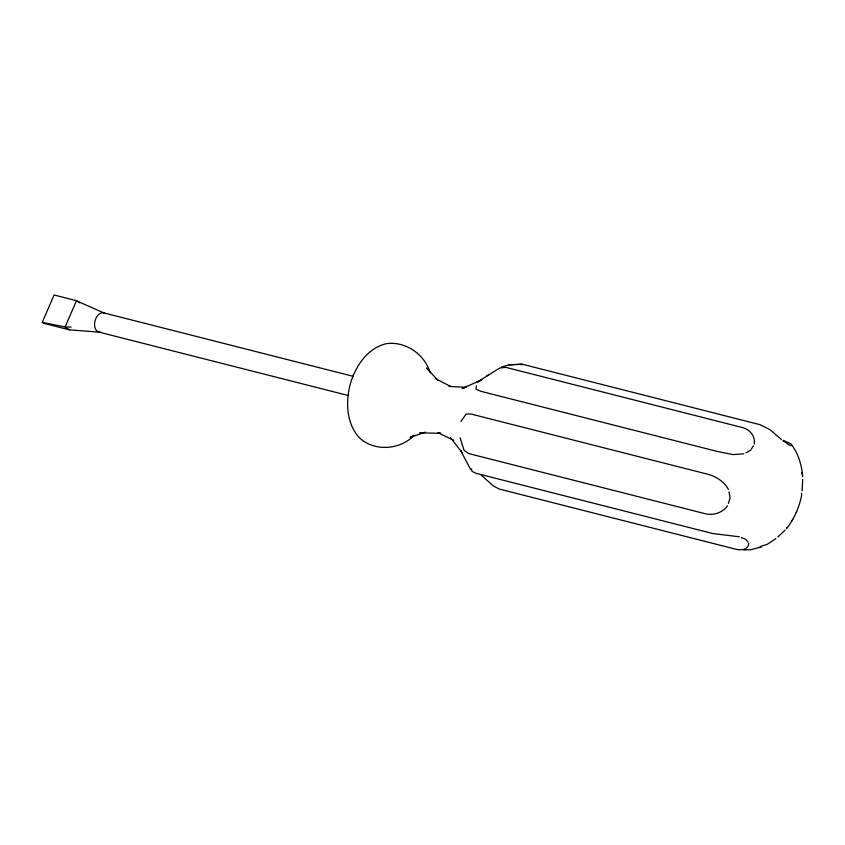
<?xml version="1.0" encoding="UTF-8"?>
<svg xmlns="http://www.w3.org/2000/svg" width="845" height="845" viewBox="0 0 845 845"><rect width="100%" height="100%" fill="white"/><g stroke="black" fill="none" stroke-linecap="round" stroke-linejoin="round"><path stroke-width="1.27" d="M748.776 543.25C748.733 549.63 740.759 550.655 735.974 549.261L499.12 489.012L493.131 485.759L481.312 475.217M471.552 468.89L472.017 471.394L476.073 473.327L712.927 533.575L739.238 536.765M754.289 443.974C755.472 436.39 749.927 429.44 742.734 427.623L505.88 367.374L499.67 368.008L476.707 382.542L480.742 380.377M802.095 490.924L802.729 479.453M801.725 494.769C799.497 506.715 794.522 518.091 787.223 527.808M801.451 494.198L801.704 493.205M728.39 503.419L730.112 497.811L729.024 491.948M460.99 421.391L466.081 414.082L470.802 413.976L707.656 474.214C716.19 476.538 724.133 481.481 728.453 489.424M787.107 527.291L786.304 528.78M348.541 395.587L99.097 332.138L69.374 329.825L43.686 323.308L42.25 322.336L54.091 294.979L76.494 300.704L78.258 301.897M76.494 300.704L65.139 326.941L42.25 322.336M476.39 385.806L475.978 389.239L480.636 391.246L717.489 451.494L732.858 454.578L743.853 453.839M792.177 520.531L792.779 519.337M796.307 512.366L796.666 511.669M753.307 445.833L750.751 450.121L745.987 452.751M727.545 505.775C722.559 512.672 713.655 515.703 705.448 513.781L468.595 453.533L464.063 450.3L460.081 437.752M785.121 530.121L777.812 537.04M775.868 538.656L767.461 544.191L760.099 546.62M413.775 435.735C399.41 450.3 372.888 451.895 358.47 436.759C345.932 421.993 345.605 400.456 350.686 382.669C355.998 365.42 368.04 347.601 386.746 343.619C405.917 341.158 424.771 354.499 430.221 372.867M486.826 375.94L488.093 375M413.87 435.439L410.142 437.446L425.447 432.122M481.756 379.827L462.099 388.542L465.437 387.57M790.92 445.864L791.575 444.755L790.381 443.53L783.093 440.372M501.529 367.005L508.986 364.839L514.616 364.565M761.493 546.958L750.994 549.662L743.568 550M520.647 364.66L523.192 364.438L760.046 424.686L770.144 429.767L781.382 439.379M516.337 364.501L522.168 364.216L508.986 364.839M423.176 432.714L419.775 432.872L440.678 433.305L437.974 432.724L453.723 440.256M71.075 327.078L65.139 326.941L69.374 329.825M448.948 386.397L466.271 387.295M353.104 376.31L103.671 312.861L76.842 300.936M741.276 537.557L745.786 539.353L747.952 542.099M789.843 445.315L783.157 440.763M435.935 378.845L450.744 386.492M78.965 302.383L79.662 302.859M437.742 380.218L426.609 367.955L428.151 370.047M450.48 437.594L461.56 451.969M791.575 444.755C798.419 453.712 801.588 464.993 802.708 476.062M462.595 453.247L460.599 450.533L470.802 469.736M801.884 472.492L802.613 476.844M100.851 332.169A9.908 6.591 -75.7 0 1 95.21 328.335L94.661 326.117A9.908 6.591 -75.7 0 1 98.442 314.699L100.143 313.463A9.908 6.591 -75.7 0 1 105.255 313.548"/></g></svg>
